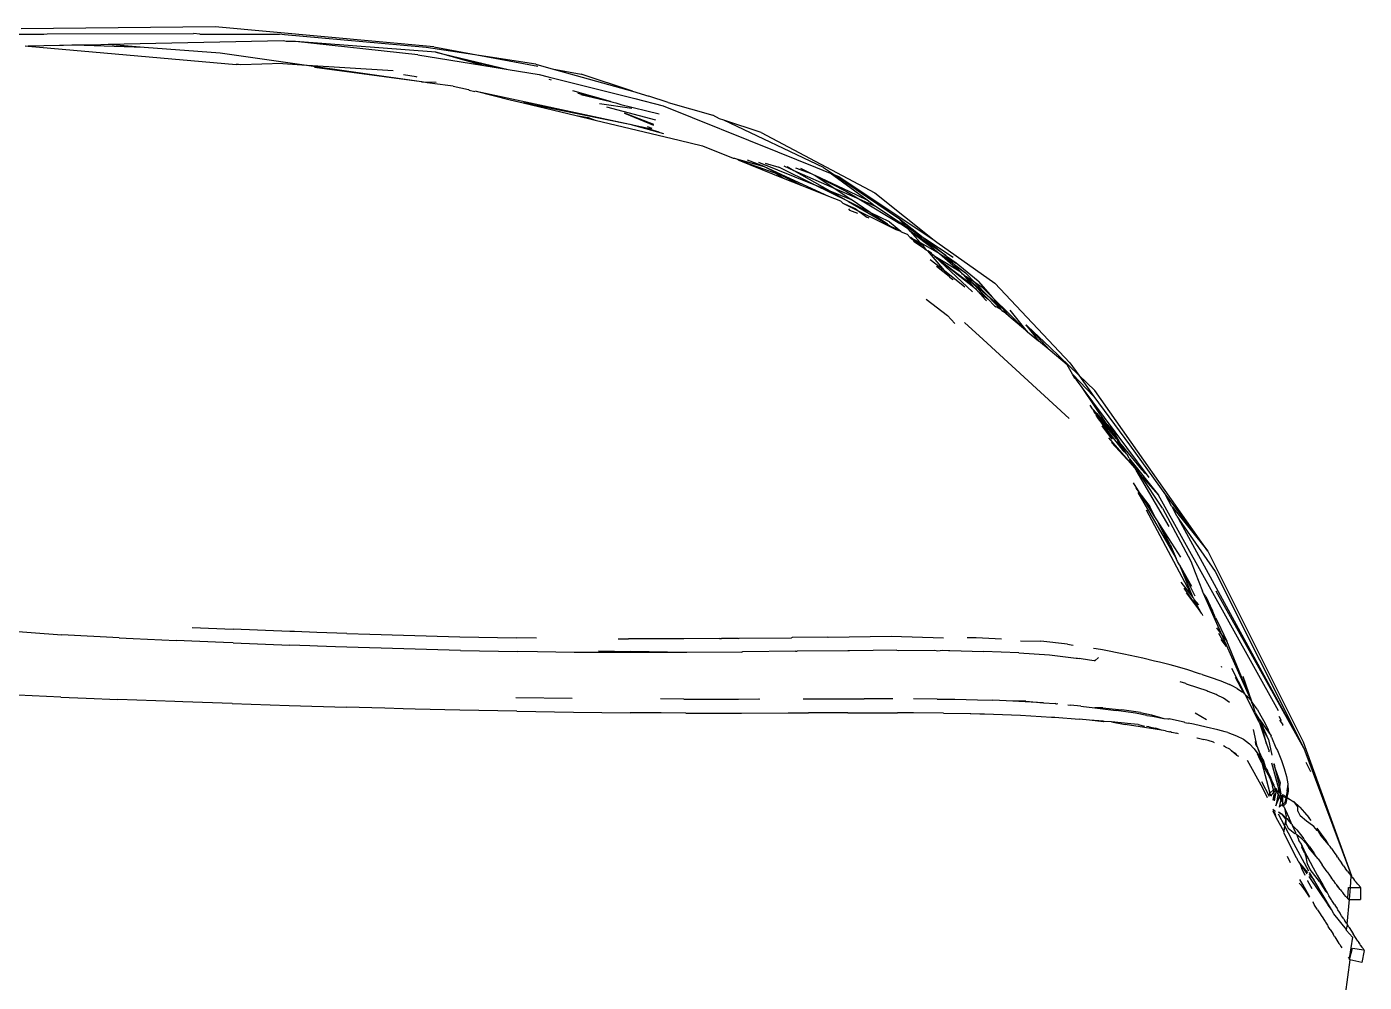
# Model space of a CAD drawing. Header units: millimetres. Extents: x 182 to 575, y -105 to 95.
# Drawn here: x 368.0844 to 368.1818, y -1.7466 to -1.677 of the extents above; entities that cross this region are included whole.
import ezdxf

# ---------------------------------------------------------------- set-up
doc = ezdxf.new("R2010")
doc.units = ezdxf.units.MM
doc.header["$MEASUREMENT"] = 0

# ---------------------------------------------------------------- blocks, each defined once
blk = doc.blocks.new('A$C69b3238c')
for p, q in [((0.901476, 0.549391), (0.917395, 0.550866)), ((0.917395, 0.550866), (0.931525, 0.550712)), ((0.901331, 0.549007), (0.91156, 0.549793)), ((0.902027, 0.549359), (0.905284, 0.549654)), ((0.902643, 0.548828), (0.91156, 0.549793)), ((0.905284, 0.549654), (0.912351, 0.550267)), ((0.91156, 0.549793), (0.912219, 0.549782)), ((0.912219, 0.549782), (0.912429, 0.549839)), ((0.912351, 0.550267), (0.912721, 0.550326)), ((0.912429, 0.549839), (0.925188, 0.549568)), ((0.912852, 0.550326), (0.912721, 0.550326)), ((0.918512, 0.550327), (0.912852, 0.550326)), ((0.918512, 0.550327), (0.918982, 0.550363)), ((0.929635, 0.550344), (0.918982, 0.550363)), ((0.922579, 0.549358), (0.925188, 0.549568)), ((0.922579, 0.549358), (0.927666, 0.549518)), ((0.925188, 0.549568), (0.925732, 0.549559)), ((0.925732, 0.549559), (0.927666, 0.549518)), ((0.927666, 0.549518), (0.927848, 0.549524)), ((0.927848, 0.549524), (0.928443, 0.549502)), ((0.928443, 0.549502), (0.928742, 0.549509)), ((0.928742, 0.549509), (0.931011, 0.549448)), ((0.929885, 0.550329), (0.929635, 0.550344)), ((0.932722, 0.550329), (0.929885, 0.550329)), ((0.897685, 0.548692), (0.893904, 0.547994)), ((0.894039, 0.548131), (0.897685, 0.548692)), ((0.901331, 0.549007), (0.896063, 0.547749)), ((0.901331, 0.549007), (0.896791, 0.547869)), ((0.901476, 0.549391), (0.897685, 0.548692)), ((0.897685, 0.548692), (0.902027, 0.549359)), ((0.897978, 0.548063), (0.901331, 0.549007)), ((0.902643, 0.548828), (0.897978, 0.548063)), ((0.911087, 0.548097), (0.917034, 0.54895)), ((0.931011, 0.549448), (0.915861, 0.548107)), ((0.917034, 0.54895), (0.922579, 0.549358)), ((0.931241, 0.549468), (0.931011, 0.549448)), ((0.892851, 0.5478), (0.887012, 0.546174)), ((0.892851, 0.5478), (0.890734, 0.54741)), ((0.892956, 0.547819), (0.892851, 0.5478)), ((0.894039, 0.548131), (0.892956, 0.547819)), ((0.896063, 0.547749), (0.893799, 0.547378)), ((0.896791, 0.547869), (0.896063, 0.547749)), ((0.897978, 0.548063), (0.896791, 0.547869)), ((0.902369, 0.546843), (0.911087, 0.548097)), ((0.902369, 0.546843), (0.910161, 0.547896)), ((0.911087, 0.548097), (0.904431, 0.547666)), ((0.912466, 0.548186), (0.911087, 0.548097)), ((0.912466, 0.548186), (0.915524, 0.548095)), ((0.915524, 0.548095), (0.915708, 0.548111)), ((0.915708, 0.548111), (0.915861, 0.548107)), ((0.893132, 0.547211), (0.886825, 0.545627)), ((0.887012, 0.546174), (0.890734, 0.54741)), ((0.893101, 0.547042), (0.892924, 0.547)), ((0.893799, 0.547378), (0.893132, 0.547211)), ((0.900446, 0.546583), (0.901961, 0.546787)), ((0.902341, 0.546842), (0.901311, 0.546818)), ((0.901961, 0.546787), (0.902341, 0.546842)), ((0.902369, 0.546843), (0.902341, 0.546842)), ((0.902694, 0.547193), (0.902758, 0.547211)), ((0.902758, 0.547211), (0.903691, 0.547353)), ((0.884399, 0.545358), (0.885802, 0.545812)), ((0.886825, 0.545627), (0.884761, 0.545108)), ((0.887012, 0.546174), (0.885802, 0.545812)), ((0.898394, 0.546173), (0.887193, 0.54376)), ((0.888611, 0.545427), (0.891343, 0.546196)), ((0.890991, 0.546027), (0.888611, 0.545427)), ((0.890768, 0.545919), (0.888611, 0.545427)), ((0.898394, 0.546173), (0.895914, 0.545538)), ((0.898394, 0.546173), (0.898478, 0.546151)), ((0.898888, 0.546249), (0.898478, 0.546151)), ((0.898888, 0.546249), (0.89895, 0.546292)), ((0.900071, 0.546532), (0.89895, 0.546292)), ((0.900071, 0.546532), (0.900446, 0.546583)), ((0.884761, 0.545108), (0.876432, 0.541741)), ((0.884399, 0.545358), (0.88114, 0.54442)), ((0.887861, 0.545207), (0.88506, 0.544521)), ((0.885289, 0.544071), (0.888881, 0.545011)), ((0.889402, 0.545262), (0.88704, 0.544927)), ((0.894254, 0.5452), (0.887193, 0.54376)), ((0.888209, 0.545326), (0.887861, 0.545207)), ((0.888443, 0.54538), (0.888209, 0.545326)), ((0.888611, 0.545427), (0.888443, 0.54538)), ((0.894971, 0.545313), (0.891102, 0.544388)), ((0.894254, 0.5452), (0.894971, 0.545313)), ((0.895914, 0.545538), (0.894971, 0.545313)), ((0.873075, 0.540602), (0.880351, 0.544047)), ((0.87763, 0.543166), (0.880351, 0.544047)), ((0.880351, 0.544047), (0.880659, 0.544147)), ((0.880659, 0.544147), (0.88114, 0.54442)), ((0.889726, 0.544059), (0.883589, 0.542591)), ((0.887193, 0.54376), (0.884746, 0.543076)), ((0.885451, 0.543752), (0.887583, 0.544569)), ((0.887583, 0.544569), (0.885477, 0.5437)), ((0.887193, 0.54376), (0.886326, 0.543583)), ((0.891102, 0.544388), (0.889726, 0.544059)), ((0.890234, 0.544255), (0.889726, 0.544059)), ((0.891102, 0.544388), (0.890234, 0.544255)), ((0.87763, 0.543166), (0.869348, 0.538754)), ((0.886326, 0.543583), (0.885084, 0.543217)), ((0.88594, 0.543596), (0.885594, 0.54347)), ((0.886326, 0.543583), (0.885611, 0.543437)), ((0.876432, 0.541741), (0.873681, 0.540628)), ((0.881904, 0.542188), (0.879675, 0.541299)), ((0.883589, 0.542591), (0.881904, 0.542188)), ((0.877829, 0.541011), (0.873793, 0.539376)), ((0.879263, 0.541135), (0.87602, 0.53984)), ((0.877347, 0.540935), (0.876349, 0.540641)), ((0.879263, 0.541135), (0.876632, 0.540216)), ((0.879424, 0.54123), (0.877413, 0.540674)), ((0.877413, 0.540674), (0.878612, 0.541133)), ((0.879424, 0.54123), (0.879263, 0.541135)), ((0.87957, 0.541283), (0.879424, 0.54123)), ((0.879675, 0.541299), (0.87957, 0.541283)), ((0.871971, 0.539944), (0.865032, 0.535316)), ((0.872285, 0.540068), (0.867542, 0.536859)), ((0.869914, 0.53824), (0.872611, 0.540196)), ((0.871216, 0.538857), (0.8737, 0.540022)), ((0.8737, 0.540022), (0.871403, 0.538852)), ((0.872285, 0.540068), (0.871971, 0.539944)), ((0.875245, 0.540402), (0.872263, 0.539091)), ((0.8737, 0.540022), (0.872263, 0.539091)), ((0.873075, 0.540602), (0.872285, 0.540068)), ((0.873681, 0.540628), (0.872611, 0.540196)), ((0.875245, 0.540402), (0.872626, 0.538903)), ((0.877413, 0.540674), (0.872733, 0.538528)), ((0.873995, 0.540173), (0.8737, 0.540022)), ((0.873793, 0.539376), (0.876349, 0.540641)), ((0.875131, 0.540589), (0.873995, 0.540173)), ((0.874672, 0.540518), (0.873995, 0.540173)), ((0.874672, 0.540518), (0.874749, 0.54053)), ((0.877413, 0.540674), (0.874674, 0.539303)), ((0.87602, 0.53984), (0.874674, 0.539303)), ((0.875969, 0.54072), (0.875245, 0.540402)), ((0.875738, 0.540684), (0.875245, 0.540402)), ((0.87602, 0.53984), (0.876632, 0.540216)), ((0.869914, 0.53824), (0.871216, 0.538857)), ((0.872263, 0.539091), (0.870515, 0.538322)), ((0.871403, 0.538852), (0.870515, 0.538322)), ((0.872263, 0.539091), (0.871077, 0.538276)), ((0.872626, 0.538903), (0.871077, 0.538276)), ((0.871269, 0.538126), (0.873793, 0.539376)), ((0.872626, 0.538903), (0.871269, 0.538126)), ((0.873793, 0.539376), (0.872626, 0.538903)), ((0.874674, 0.539303), (0.872733, 0.538528)), ((0.869348, 0.538754), (0.865032, 0.535316)), ((0.870515, 0.538322), (0.867524, 0.536536)), ((0.871671, 0.538001), (0.867815, 0.536091)), ((0.868226, 0.537065), (0.869383, 0.537824)), ((0.871269, 0.538126), (0.868414, 0.536492)), ((0.870515, 0.538322), (0.869383, 0.537824)), ((0.869383, 0.537824), (0.869914, 0.53824)), ((0.869677, 0.537339), (0.871077, 0.538276)), ((0.869677, 0.537339), (0.871269, 0.538126)), ((0.871671, 0.538001), (0.870771, 0.537629)), ((0.871671, 0.538001), (0.871843, 0.538173)), ((0.872733, 0.538528), (0.871843, 0.538173)), ((0.867542, 0.536859), (0.865697, 0.535404)), ((0.867542, 0.536859), (0.866408, 0.535871)), ((0.867053, 0.536295), (0.868226, 0.537065)), ((0.867053, 0.536295), (0.867542, 0.536859)), ((0.867524, 0.536536), (0.868226, 0.537065)), ((0.868281, 0.536647), (0.869677, 0.537339)), ((0.868414, 0.536492), (0.869677, 0.537339)), ((0.86977, 0.536915), (0.869927, 0.536982)), ((0.870771, 0.537629), (0.869927, 0.536982)), ((0.871186, 0.537512), (0.870618, 0.537273)), ((0.871275, 0.537602), (0.871186, 0.537512)), ((0.866777, 0.535976), (0.864991, 0.534636)), ((0.865697, 0.535404), (0.866408, 0.535871)), ((0.865744, 0.535293), (0.866777, 0.535976)), ((0.866408, 0.535871), (0.865744, 0.535293)), ((0.866056, 0.535143), (0.866777, 0.535976)), ((0.866408, 0.535871), (0.867053, 0.536295)), ((0.866777, 0.535976), (0.8669, 0.536118)), ((0.8669, 0.536118), (0.867524, 0.536536)), ((0.8669, 0.536118), (0.867053, 0.536295)), ((0.867428, 0.535928), (0.867004, 0.53575)), ((0.867452, 0.535974), (0.867428, 0.535928)), ((0.868281, 0.536647), (0.867452, 0.535974)), ((0.867899, 0.536198), (0.867452, 0.535974)), ((0.867815, 0.536091), (0.867452, 0.535974)), ((0.867815, 0.536091), (0.867899, 0.536198)), ((0.868196, 0.536346), (0.867899, 0.536198)), ((0.868414, 0.536492), (0.868196, 0.536346)), ((0.864843, 0.535165), (0.860613, 0.532187)), ((0.863637, 0.534052), (0.865697, 0.535404)), ((0.865697, 0.535404), (0.864168, 0.534198)), ((0.864168, 0.534198), (0.865679, 0.535236)), ((0.866056, 0.535143), (0.864648, 0.534337)), ((0.864938, 0.535253), (0.864843, 0.535165)), ((0.865032, 0.535316), (0.864938, 0.535253)), ((0.865679, 0.535236), (0.864991, 0.534636)), ((0.866776, 0.535502), (0.865613, 0.534617)), ((0.865613, 0.534617), (0.86652, 0.535224)), ((0.865613, 0.534617), (0.865833, 0.534925)), ((0.865679, 0.535236), (0.865744, 0.535293)), ((0.86591, 0.534975), (0.865833, 0.534925)), ((0.866577, 0.535407), (0.86591, 0.534975)), ((0.86591, 0.534975), (0.866056, 0.535143)), ((0.866577, 0.535407), (0.866056, 0.535143)), ((0.866726, 0.535527), (0.866577, 0.535407)), ((0.866776, 0.535502), (0.866726, 0.535527)), ((0.866776, 0.535502), (0.867004, 0.53575)), ((0.864975, 0.534122), (0.862128, 0.531896)), ((0.862236, 0.531559), (0.864975, 0.534122)), ((0.864975, 0.534122), (0.862662, 0.532371)), ((0.864648, 0.534337), (0.863083, 0.532974)), ((0.863083, 0.532974), (0.864975, 0.534122)), ((0.86343, 0.533641), (0.864063, 0.534089)), ((0.864413, 0.534203), (0.863694, 0.533664)), ((0.863876, 0.533896), (0.863924, 0.533923)), ((0.864413, 0.534203), (0.863924, 0.533923)), ((0.863924, 0.533923), (0.864063, 0.534089)), ((0.864063, 0.534089), (0.864086, 0.534105)), ((0.864086, 0.534105), (0.864168, 0.534198)), ((0.864283, 0.533097), (0.865486, 0.534532)), ((0.864648, 0.534337), (0.864413, 0.534203)), ((0.864991, 0.534636), (0.864648, 0.534337)), ((0.864975, 0.534122), (0.865029, 0.534172)), ((0.865029, 0.534172), (0.865203, 0.534305)), ((0.865203, 0.534305), (0.865229, 0.53436)), ((0.865229, 0.53436), (0.865486, 0.534532)), ((0.865575, 0.534589), (0.865486, 0.534532)), ((0.865613, 0.534617), (0.865575, 0.534589)), ((0.861821, 0.53232), (0.86343, 0.533641)), ((0.862735, 0.532944), (0.862056, 0.532235)), ((0.863545, 0.533552), (0.862735, 0.532944)), ((0.864283, 0.533097), (0.862796, 0.531917)), ((0.863015, 0.532914), (0.863083, 0.532974)), ((0.863083, 0.532974), (0.863545, 0.533552)), ((0.863876, 0.533896), (0.86343, 0.533641)), ((0.863694, 0.533664), (0.863545, 0.533552)), ((0.863694, 0.533664), (0.863876, 0.533896)), ((0.86485, 0.533413), (0.863924, 0.532682)), ((0.863924, 0.532682), (0.864283, 0.533097)), ((0.865307, 0.533909), (0.864283, 0.533097)), ((0.860613, 0.532187), (0.855133, 0.526371)), ((0.861821, 0.53232), (0.86077, 0.53115)), ((0.86249, 0.532457), (0.861097, 0.531012)), ((0.86249, 0.532457), (0.86115, 0.531289)), ((0.862056, 0.532235), (0.86115, 0.531289)), ((0.861482, 0.531851), (0.862056, 0.532235)), ((0.862056, 0.532235), (0.862677, 0.532651)), ((0.862128, 0.531896), (0.862831, 0.532754)), ((0.862662, 0.532371), (0.862128, 0.531896)), ((0.862677, 0.532651), (0.86249, 0.532457)), ((0.862831, 0.532754), (0.862677, 0.532651)), ((0.862831, 0.532754), (0.862972, 0.532849)), ((0.862972, 0.532849), (0.863015, 0.532914)), ((0.863839, 0.532583), (0.863631, 0.532451)), ((0.863839, 0.532583), (0.863924, 0.532682)), ((0.858217, 0.52864), (0.86077, 0.53115)), ((0.86077, 0.53115), (0.859415, 0.529643)), ((0.86115, 0.531289), (0.860177, 0.530273)), ((0.86115, 0.531289), (0.86044, 0.53067)), ((0.860642, 0.530539), (0.861097, 0.531012)), ((0.86077, 0.53115), (0.861482, 0.531851)), ((0.861844, 0.531611), (0.861097, 0.531012)), ((0.861297, 0.530958), (0.861844, 0.531611)), ((0.861952, 0.531697), (0.861844, 0.531611)), ((0.86199, 0.531773), (0.861952, 0.531697)), ((0.862128, 0.531896), (0.86199, 0.531773)), ((0.86561, 0.531016), (0.864047, 0.529826)), ((0.858217, 0.52864), (0.85948, 0.530213)), ((0.859415, 0.529643), (0.859982, 0.530117)), ((0.860098, 0.530192), (0.859982, 0.530117)), ((0.860177, 0.530273), (0.860098, 0.530192)), ((0.86044, 0.53067), (0.860177, 0.530273)), ((0.860177, 0.530273), (0.860505, 0.530452)), ((0.860642, 0.530539), (0.860505, 0.530452)), ((0.861205, 0.530899), (0.861297, 0.530958)), ((0.858355, 0.529136), (0.857418, 0.527972)), ((0.858355, 0.529136), (0.858191, 0.529022)), ((0.858217, 0.52864), (0.859415, 0.529643)), ((0.862813, 0.529326), (0.861466, 0.528081)), ((0.863508, 0.529256), (0.864047, 0.529826)), ((0.861466, 0.528081), (0.855198, 0.522332)), ((0.858191, 0.529022), (0.856586, 0.527275)), ((0.856599, 0.52751), (0.858191, 0.529022)), ((0.858217, 0.52864), (0.857418, 0.527972)), ((0.856599, 0.52751), (0.854478, 0.525468)), ((0.855333, 0.526228), (0.856586, 0.527275)), ((0.856586, 0.527275), (0.857418, 0.527972)), ((0.855133, 0.526371), (0.854478, 0.525468)), ((0.854947, 0.525552), (0.855333, 0.526228)), ((0.854478, 0.525468), (0.853333, 0.524366)), ((0.854947, 0.525552), (0.853394, 0.523918)), ((0.854478, 0.525468), (0.853394, 0.523918)), ((0.85465, 0.525133), (0.854781, 0.525261)), ((0.854781, 0.525261), (0.854947, 0.525552)), ((0.845101, 0.512666), (0.853333, 0.524366)), ((0.849367, 0.518018), (0.854232, 0.52457)), ((0.852458, 0.521899), (0.854232, 0.52457)), ((0.854232, 0.52457), (0.85465, 0.525133)), ((0.853394, 0.523918), (0.850805, 0.520406)), ((0.853503, 0.523028), (0.853657, 0.523298)), ((0.851838, 0.520967), (0.853379, 0.522812)), ((0.853165, 0.522687), (0.852108, 0.521373)), ((0.853165, 0.522687), (0.852458, 0.521899)), ((0.853084, 0.522297), (0.852893, 0.522055)), ((0.853238, 0.522566), (0.853084, 0.522297)), ((0.853503, 0.523028), (0.853165, 0.522687)), ((0.853503, 0.523028), (0.853379, 0.522812)), ((0.852893, 0.522055), (0.85127, 0.519998)), ((0.851422, 0.520452), (0.851922, 0.521303)), ((0.852108, 0.521373), (0.851838, 0.520967)), ((0.852458, 0.521899), (0.851922, 0.521303)), ((0.852893, 0.522055), (0.852081, 0.520842)), ((0.852081, 0.520842), (0.852788, 0.521779)), ((0.852108, 0.521373), (0.852458, 0.521899)), ((0.850805, 0.520406), (0.848165, 0.516767)), ((0.851422, 0.520452), (0.849929, 0.518603)), ((0.850413, 0.518732), (0.852298, 0.520923)), ((0.850413, 0.518732), (0.852102, 0.52058)), ((0.851026, 0.519744), (0.851634, 0.520661)), ((0.851026, 0.519744), (0.851422, 0.520452)), ((0.851634, 0.520661), (0.85127, 0.519998)), ((0.851634, 0.520661), (0.851422, 0.520452)), ((0.851706, 0.520782), (0.851634, 0.520661)), ((0.851706, 0.520782), (0.851755, 0.520842)), ((0.851755, 0.520842), (0.851838, 0.520967)), ((0.852081, 0.520842), (0.852061, 0.520821)), ((0.850794, 0.519395), (0.848686, 0.516725)), ((0.850151, 0.518428), (0.850794, 0.519395)), ((0.850413, 0.518732), (0.850794, 0.519395)), ((0.850826, 0.519436), (0.850794, 0.519395)), ((0.850826, 0.519436), (0.850977, 0.519694)), ((0.850977, 0.519694), (0.851026, 0.519744)), ((0.85127, 0.519998), (0.851026, 0.519744)), ((0.847898, 0.514448), (0.850312, 0.51856)), ((0.849929, 0.518603), (0.84962, 0.518282)), ((0.85002, 0.518231), (0.850151, 0.518428)), ((0.850151, 0.518428), (0.850312, 0.51856)), ((0.850312, 0.51856), (0.850413, 0.518732)), ((0.848401, 0.515795), (0.85002, 0.518231)), ((0.848686, 0.516725), (0.85002, 0.518231)), ((0.849945, 0.51674), (0.850511, 0.51763)), ((0.839932, 0.501014), (0.848686, 0.516725)), ((0.848165, 0.516767), (0.845101, 0.512666)), ((0.850178, 0.516935), (0.847398, 0.512123)), ((0.847727, 0.515929), (0.848165, 0.516767)), ((0.84894, 0.515162), (0.849945, 0.51674)), ((0.849945, 0.51674), (0.84932, 0.515911)), ((0.85033, 0.517252), (0.849945, 0.51674)), ((0.84767, 0.515858), (0.845101, 0.512666)), ((0.849571, 0.515667), (0.846171, 0.509269)), ((0.848401, 0.515795), (0.846323, 0.511924)), ((0.847353, 0.515213), (0.84767, 0.515858)), ((0.847727, 0.515929), (0.84767, 0.515858)), ((0.84894, 0.515162), (0.84932, 0.515911)), ((0.838106, 0.498296), (0.847194, 0.514985)), ((0.847194, 0.514985), (0.844544, 0.511168)), ((0.847065, 0.512217), (0.848796, 0.514935)), ((0.847353, 0.515213), (0.847194, 0.514985)), ((0.847398, 0.512123), (0.848796, 0.514935)), ((0.847841, 0.513142), (0.848796, 0.514935)), ((0.848796, 0.514935), (0.84894, 0.515162)), ((0.845101, 0.512666), (0.838137, 0.498772)), ((0.847841, 0.513142), (0.847398, 0.512123)), ((0.846002, 0.50937), (0.847164, 0.511662)), ((0.846323, 0.511924), (0.846008, 0.5111)), ((0.847164, 0.511662), (0.846171, 0.509269)), ((0.847164, 0.511662), (0.846279, 0.510114)), ((0.847164, 0.511662), (0.847304, 0.511907)), ((0.847304, 0.511907), (0.847398, 0.512123)), ((0.844544, 0.511168), (0.838106, 0.498296)), ((0.846008, 0.5111), (0.845487, 0.509738)), ((0.838106, 0.498296), (0.844491, 0.509737)), ((0.844038, 0.506512), (0.845394, 0.509568)), ((0.845236, 0.509344), (0.845394, 0.509568)), ((0.845394, 0.509568), (0.845418, 0.50963)), ((0.845418, 0.50963), (0.845487, 0.509738)), ((0.846839, 0.509963), (0.845837, 0.508532)), ((0.846676, 0.509623), (0.845837, 0.508532)), ((0.847052, 0.510409), (0.846171, 0.509269)), ((0.845236, 0.509344), (0.844757, 0.508321)), ((0.846099, 0.509134), (0.845569, 0.508137)), ((0.846099, 0.509134), (0.845771, 0.508752)), ((0.846099, 0.509134), (0.845837, 0.508532)), ((0.846141, 0.509231), (0.846099, 0.509134)), ((0.846171, 0.509269), (0.846141, 0.509231)), ((0.844531, 0.5078), (0.844363, 0.507478)), ((0.844531, 0.5078), (0.844757, 0.508321)), ((0.845513, 0.508062), (0.845475, 0.50796)), ((0.845569, 0.508137), (0.845513, 0.508062)), ((0.845837, 0.508532), (0.845569, 0.508137)), ((0.844363, 0.507478), (0.843715, 0.506094)), ((0.844317, 0.506681), (0.843764, 0.505713)), ((0.844462, 0.50706), (0.844038, 0.506512)), ((0.90782, 0.506659), (0.906124, 0.506605)), ((0.90782, 0.506659), (0.910004, 0.506737)), ((0.910004, 0.506737), (0.911626, 0.506796)), ((0.911626, 0.506796), (0.911957, 0.506807)), ((0.911957, 0.506807), (0.916092, 0.506968)), ((0.919065, 0.507092), (0.916092, 0.506968)), ((0.932715, 0.506873), (0.928565, 0.50657)), ((0.841919, 0.501731), (0.844038, 0.506512)), ((0.841919, 0.501731), (0.843715, 0.506094)), ((0.844038, 0.506512), (0.843715, 0.506094)), ((0.84414, 0.506218), (0.843764, 0.505713)), ((0.855313, 0.505876), (0.8549, 0.50581)), ((0.855313, 0.505876), (0.857252, 0.506099)), ((0.858736, 0.50612), (0.857252, 0.506099)), ((0.861977, 0.506356), (0.860118, 0.506276)), ((0.862618, 0.506373), (0.861977, 0.506356)), ((0.864334, 0.506309), (0.868162, 0.506438)), ((0.868162, 0.506438), (0.872738, 0.506377)), ((0.872738, 0.506377), (0.872799, 0.506385)), ((0.872799, 0.506385), (0.875362, 0.506367)), ((0.875362, 0.506367), (0.875411, 0.506341)), ((0.879241, 0.506315), (0.875411, 0.506341)), ((0.879295, 0.506297), (0.879241, 0.506315)), ((0.879295, 0.506297), (0.88051, 0.506303)), ((0.880666, 0.506287), (0.88051, 0.506303)), ((0.880666, 0.506287), (0.883262, 0.506268)), ((0.883262, 0.506268), (0.887296, 0.506264)), ((0.888042, 0.506267), (0.887296, 0.506264)), ((0.893991, 0.506317), (0.895459, 0.506335)), ((0.899574, 0.506418), (0.895459, 0.506335)), ((0.903692, 0.506528), (0.899574, 0.506418)), ((0.906124, 0.506605), (0.903692, 0.506528)), ((0.9078, 0.505662), (0.908634, 0.505692)), ((0.908634, 0.505692), (0.909954, 0.505739)), ((0.909954, 0.505739), (0.910508, 0.505759)), ((0.910508, 0.505759), (0.91195, 0.50581)), ((0.916096, 0.505972), (0.91195, 0.50581)), ((0.916096, 0.505972), (0.916783, 0.506)), ((0.916783, 0.506), (0.920237, 0.506144)), ((0.923379, 0.506288), (0.920237, 0.506144)), ((0.924395, 0.506335), (0.923379, 0.506288)), ((0.924395, 0.506335), (0.928565, 0.50657)), ((0.848975, 0.504652), (0.849829, 0.504858)), ((0.849829, 0.504858), (0.851198, 0.505159)), ((0.851198, 0.505159), (0.852773, 0.505463)), ((0.852773, 0.505463), (0.853231, 0.505541)), ((0.853045, 0.504906), (0.853332, 0.504662)), ((0.853231, 0.505541), (0.85342, 0.505573)), ((0.853324, 0.504711), (0.853382, 0.50467)), ((0.853382, 0.50467), (0.853712, 0.504726)), ((0.853712, 0.504726), (0.854464, 0.504838)), ((0.85459, 0.504858), (0.854464, 0.504838)), ((0.854633, 0.504856), (0.85459, 0.504858)), ((0.854681, 0.504872), (0.854633, 0.504856)), ((0.856634, 0.505097), (0.854681, 0.504872)), ((0.858854, 0.505246), (0.856634, 0.505097)), ((0.858854, 0.505246), (0.861435, 0.505358)), ((0.863879, 0.50542), (0.861435, 0.505358)), ((0.863991, 0.505423), (0.863879, 0.50542)), ((0.86442, 0.505434), (0.863991, 0.505423)), ((0.864754, 0.505404), (0.86442, 0.505434)), ((0.865007, 0.505435), (0.864754, 0.505404)), ((0.867644, 0.505413), (0.865007, 0.505435)), ((0.867734, 0.505441), (0.867644, 0.505413)), ((0.867734, 0.505441), (0.871181, 0.505396)), ((0.871181, 0.505396), (0.871252, 0.505396)), ((0.871252, 0.505396), (0.871315, 0.505394)), ((0.871315, 0.505394), (0.875013, 0.505369)), ((0.875119, 0.505368), (0.875013, 0.505369)), ((0.875119, 0.505368), (0.878986, 0.505316)), ((0.879064, 0.505298), (0.878986, 0.505316)), ((0.879064, 0.505298), (0.883034, 0.505279)), ((0.883034, 0.505279), (0.883082, 0.505269)), ((0.883082, 0.505269), (0.887145, 0.505338)), ((0.883082, 0.505269), (0.887157, 0.505264)), ((0.889471, 0.50539), (0.887145, 0.505338)), ((0.887157, 0.505264), (0.891258, 0.505284)), ((0.891258, 0.505284), (0.893917, 0.505318)), ((0.893917, 0.505318), (0.895383, 0.505336)), ((0.89952, 0.50542), (0.895383, 0.505336)), ((0.89952, 0.50542), (0.903657, 0.50553)), ((0.903657, 0.50553), (0.9078, 0.505662)), ((0.842377, 0.502225), (0.843336, 0.504115)), ((0.844067, 0.504191), (0.844101, 0.50425)), ((0.845491, 0.503662), (0.845696, 0.503729)), ((0.845696, 0.503729), (0.846625, 0.504031)), ((0.846625, 0.504031), (0.847569, 0.504297)), ((0.847569, 0.504297), (0.847837, 0.504366)), ((0.847837, 0.504366), (0.848616, 0.504565)), ((0.848616, 0.504565), (0.848975, 0.504652)), ((0.853332, 0.504662), (0.853382, 0.50467)), ((0.842531, 0.503561), (0.841919, 0.501731)), ((0.84309, 0.503472), (0.842503, 0.502345)), ((0.842943, 0.502653), (0.843315, 0.502849)), ((0.843315, 0.502849), (0.843501, 0.502948)), ((0.844151, 0.503217), (0.843501, 0.502948)), ((0.844208, 0.503227), (0.844151, 0.503217)), ((0.84485, 0.503447), (0.844208, 0.503227)), ((0.845491, 0.503662), (0.84485, 0.503447)), ((0.846664, 0.502995), (0.845854, 0.502726)), ((0.846664, 0.502995), (0.846696, 0.503006)), ((0.846696, 0.503006), (0.847109, 0.503135)), ((0.841376, 0.500248), (0.842348, 0.502168)), ((0.842132, 0.501992), (0.841919, 0.501731)), ((0.842208, 0.502036), (0.842132, 0.501992)), ((0.842208, 0.502036), (0.842348, 0.502168)), ((0.842348, 0.502168), (0.842377, 0.502225)), ((0.842377, 0.502225), (0.842446, 0.50226)), ((0.842446, 0.50226), (0.842478, 0.502321)), ((0.842478, 0.502321), (0.842503, 0.502345)), ((0.842503, 0.502345), (0.84259, 0.502396)), ((0.842712, 0.502485), (0.84259, 0.502396)), ((0.842943, 0.502653), (0.842712, 0.502485)), ((0.843522, 0.501631), (0.843959, 0.501937)), ((0.843959, 0.501937), (0.844398, 0.50217)), ((0.844398, 0.50217), (0.844484, 0.502215)), ((0.844484, 0.502215), (0.844513, 0.50223)), ((0.845102, 0.502466), (0.844513, 0.50223)), ((0.845159, 0.502498), (0.845102, 0.502466)), ((0.845854, 0.502726), (0.845159, 0.502498)), ((0.859294, 0.501724), (0.860741, 0.501805)), ((0.861871, 0.501821), (0.860741, 0.501805)), ((0.863522, 0.501862), (0.861871, 0.501821)), ((0.864308, 0.501868), (0.863522, 0.501862)), ((0.864818, 0.501878), (0.864308, 0.501868)), ((0.864818, 0.501878), (0.866542, 0.501888)), ((0.868044, 0.501897), (0.868092, 0.501897)), ((0.868092, 0.501897), (0.868242, 0.501897)), ((0.868242, 0.501897), (0.870126, 0.5019)), ((0.871646, 0.501897), (0.870126, 0.5019)), ((0.873814, 0.501896), (0.871646, 0.501897)), ((0.874572, 0.50189), (0.873814, 0.501896)), ((0.87779, 0.501893), (0.87774, 0.501884)), ((0.879283, 0.501881), (0.87779, 0.501893)), ((0.883271, 0.501885), (0.879283, 0.501881)), ((0.883271, 0.501885), (0.884953, 0.501903)), ((0.895502, 0.502006), (0.891384, 0.501945)), ((0.920327, 0.501692), (0.924491, 0.501846)), ((0.926793, 0.501942), (0.924491, 0.501846)), ((0.928636, 0.50202), (0.926793, 0.501942)), ((0.928636, 0.50202), (0.932812, 0.50221)), ((0.841504, 0.501147), (0.841221, 0.50067)), ((0.841293, 0.500372), (0.841583, 0.500841)), ((0.841583, 0.500841), (0.841376, 0.500248)), ((0.841504, 0.501147), (0.841804, 0.501591)), ((0.84163, 0.500918), (0.841583, 0.500841)), ((0.84163, 0.500918), (0.841775, 0.501309)), ((0.841775, 0.501309), (0.8418, 0.501464)), ((0.8418, 0.501464), (0.84191, 0.501653)), ((0.8418, 0.501464), (0.841804, 0.501591)), ((0.841804, 0.501591), (0.841865, 0.501666)), ((0.841865, 0.501666), (0.841919, 0.501731)), ((0.841865, 0.501666), (0.84191, 0.501653)), ((0.841919, 0.501731), (0.84191, 0.501653)), ((0.846002, 0.500889), (0.84519, 0.500398)), ((0.850005, 0.500893), (0.849189, 0.50073)), ((0.849545, 0.500686), (0.850361, 0.500849)), ((0.850005, 0.500893), (0.851343, 0.501106)), ((0.850361, 0.500849), (0.851757, 0.501053)), ((0.852749, 0.501244), (0.851343, 0.501106)), ((0.853321, 0.501251), (0.851757, 0.501053)), ((0.852749, 0.501244), (0.853321, 0.501251)), ((0.854337, 0.501373), (0.853321, 0.501251)), ((0.854337, 0.501373), (0.855085, 0.501436)), ((0.855279, 0.501463), (0.855085, 0.501436)), ((0.856005, 0.501532), (0.856107, 0.501519)), ((0.856107, 0.501519), (0.856204, 0.50155)), ((0.857059, 0.501596), (0.856204, 0.50155)), ((0.857059, 0.501596), (0.859294, 0.501724)), ((0.858345, 0.501717), (0.857059, 0.501596)), ((0.858345, 0.501717), (0.859294, 0.501724)), ((0.861354, 0.5008), (0.858732, 0.500701)), ((0.861648, 0.500811), (0.861354, 0.5008)), ((0.861688, 0.500806), (0.861648, 0.500811)), ((0.86235, 0.500819), (0.861688, 0.500806)), ((0.862394, 0.500827), (0.86235, 0.500819)), ((0.864357, 0.500858), (0.862394, 0.500827)), ((0.864357, 0.500858), (0.866526, 0.500871)), ((0.866526, 0.500871), (0.867443, 0.500876)), ((0.867443, 0.500876), (0.867694, 0.500877)), ((0.871315, 0.500877), (0.867694, 0.500877)), ((0.871315, 0.500877), (0.874174, 0.500871)), ((0.875131, 0.500868), (0.874174, 0.500871)), ((0.875658, 0.500867), (0.875131, 0.500868)), ((0.879072, 0.500861), (0.875658, 0.500867)), ((0.883105, 0.500865), (0.879072, 0.500861)), ((0.883105, 0.500865), (0.884911, 0.500873)), ((0.884911, 0.500873), (0.885739, 0.500877)), ((0.885739, 0.500877), (0.887181, 0.500884)), ((0.891286, 0.500925), (0.887181, 0.500884)), ((0.895429, 0.500987), (0.891286, 0.500925)), ((0.895429, 0.500987), (0.899571, 0.50107)), ((0.899571, 0.50107), (0.902827, 0.50115)), ((0.902827, 0.50115), (0.903715, 0.501172)), ((0.903715, 0.501172), (0.905047, 0.501209)), ((0.905047, 0.501209), (0.907853, 0.501288)), ((0.912011, 0.501415), (0.907853, 0.501288)), ((0.916162, 0.50155), (0.912011, 0.501415)), ((0.916162, 0.50155), (0.919745, 0.501672)), ((0.919745, 0.501672), (0.920327, 0.501692)), ((0.839617, 0.49995), (0.839633, 0.500004)), ((0.839851, 0.50031), (0.839633, 0.500004)), ((0.839719, 0.500295), (0.839886, 0.500617)), ((0.839854, 0.500344), (0.839851, 0.50031)), ((0.840679, 0.498935), (0.841293, 0.500372)), ((0.840943, 0.500159), (0.840685, 0.499637)), ((0.841324, 0.500149), (0.840805, 0.498608)), ((0.841293, 0.500372), (0.840856, 0.499742)), ((0.841221, 0.50067), (0.840943, 0.500159)), ((0.841115, 0.499738), (0.841324, 0.500149)), ((0.841324, 0.500149), (0.841376, 0.500248)), ((0.844368, 0.49964), (0.845209, 0.49984)), ((0.845209, 0.49984), (0.846146, 0.500055)), ((0.846146, 0.500055), (0.846522, 0.500127)), ((0.846758, 0.50018), (0.846522, 0.500127)), ((0.846758, 0.50018), (0.846802, 0.500191)), ((0.846802, 0.500191), (0.847166, 0.500266)), ((0.847166, 0.500266), (0.847913, 0.500452)), ((0.847997, 0.500432), (0.847913, 0.500452)), ((0.848287, 0.500475), (0.847997, 0.500432)), ((0.849189, 0.50073), (0.848287, 0.500475)), ((0.849111, 0.50064), (0.848287, 0.500475)), ((0.848457, 0.499608), (0.849713, 0.499818)), ((0.849359, 0.499863), (0.848909, 0.49975)), ((0.849545, 0.500686), (0.849111, 0.50064)), ((0.849359, 0.499863), (0.84955, 0.499893)), ((0.850175, 0.500026), (0.849694, 0.499916)), ((0.849713, 0.499818), (0.851119, 0.500024)), ((0.850175, 0.500026), (0.850695, 0.500075)), ((0.850695, 0.500075), (0.852106, 0.500214)), ((0.852106, 0.500214), (0.851119, 0.500024)), ((0.852106, 0.500214), (0.852611, 0.500255)), ((0.852611, 0.500255), (0.852695, 0.500223)), ((0.852688, 0.500261), (0.853712, 0.500345)), ((0.852695, 0.500223), (0.853712, 0.500345)), ((0.853712, 0.500345), (0.854474, 0.500409)), ((0.85624, 0.500552), (0.854474, 0.500409)), ((0.856467, 0.500571), (0.85624, 0.500552)), ((0.858732, 0.500701), (0.856467, 0.500571)), ((0.840447, 0.499104), (0.840126, 0.498332)), ((0.840679, 0.498935), (0.840416, 0.497803)), ((0.840447, 0.499104), (0.840493, 0.49913)), ((0.840856, 0.499742), (0.840487, 0.499193)), ((0.840487, 0.499193), (0.840685, 0.499637)), ((0.840487, 0.499193), (0.840493, 0.49913)), ((0.841115, 0.499738), (0.840679, 0.498935)), ((0.840805, 0.498608), (0.841115, 0.499738)), ((0.84179, 0.499664), (0.841514, 0.49842)), ((0.842481, 0.498947), (0.842066, 0.498631)), ((0.842996, 0.499208), (0.842481, 0.498947)), ((0.843628, 0.499437), (0.842996, 0.499208)), ((0.843628, 0.499437), (0.843826, 0.499492)), ((0.843826, 0.499492), (0.844368, 0.49964)), ((0.844681, 0.49875), (0.84507, 0.498852)), ((0.84507, 0.498852), (0.845386, 0.498944)), ((0.845856, 0.499051), (0.845386, 0.498944)), ((0.84588, 0.499061), (0.845856, 0.499051)), ((0.847215, 0.499358), (0.847337, 0.499399)), ((0.847704, 0.499468), (0.847337, 0.499399)), ((0.847762, 0.499481), (0.847704, 0.499468)), ((0.847762, 0.499481), (0.847804, 0.499486)), ((0.847804, 0.499486), (0.847866, 0.499505)), ((0.848169, 0.499566), (0.847866, 0.499505)), ((0.848169, 0.499566), (0.848457, 0.499608)), ((0.848457, 0.499608), (0.848909, 0.49975)), ((0.838137, 0.498772), (0.834616, 0.489009)), ((0.838106, 0.498296), (0.834616, 0.489009)), ((0.840017, 0.49813), (0.839727, 0.497403)), ((0.840126, 0.498332), (0.840017, 0.49813)), ((0.840805, 0.498608), (0.840623, 0.498085)), ((0.84065, 0.498043), (0.840623, 0.498085)), ((0.84115, 0.497626), (0.841404, 0.498181)), ((0.841404, 0.498181), (0.84124, 0.497546)), ((0.841505, 0.497885), (0.841373, 0.497674)), ((0.841404, 0.498181), (0.841445, 0.498338)), ((0.841521, 0.497984), (0.841417, 0.49784)), ((0.841445, 0.498338), (0.841472, 0.498398)), ((0.841472, 0.498398), (0.841514, 0.49842)), ((0.841619, 0.498595), (0.841514, 0.49842)), ((0.84172, 0.498262), (0.841521, 0.497984)), ((0.841651, 0.498801), (0.841619, 0.498595)), ((0.842066, 0.498631), (0.84172, 0.498262)), ((0.842993, 0.497787), (0.843363, 0.498114)), ((0.843101, 0.497942), (0.842993, 0.497787)), ((0.843363, 0.498114), (0.843101, 0.497942)), ((0.843514, 0.498256), (0.843363, 0.498114)), ((0.84382, 0.498396), (0.843514, 0.498256)), ((0.84382, 0.498396), (0.843946, 0.498475)), ((0.844681, 0.49875), (0.844634, 0.498715)), ((0.837576, 0.496582), (0.837934, 0.497254)), ((0.839727, 0.497403), (0.83953, 0.496822)), ((0.839906, 0.495331), (0.840423, 0.497217)), ((0.840307, 0.497178), (0.840201, 0.496874)), ((0.840268, 0.497165), (0.840201, 0.496874)), ((0.841158, 0.49723), (0.840585, 0.495034)), ((0.840869, 0.496881), (0.841042, 0.497427)), ((0.840869, 0.496881), (0.841137, 0.497376)), ((0.841158, 0.49723), (0.840918, 0.496761)), ((0.841042, 0.497427), (0.84115, 0.497626)), ((0.84222, 0.497425), (0.841109, 0.495414)), ((0.84124, 0.497546), (0.841137, 0.497376)), ((0.841172, 0.497258), (0.841158, 0.49723)), ((0.841172, 0.497258), (0.841373, 0.497674)), ((0.84124, 0.497546), (0.841172, 0.497258)), ((0.841417, 0.49784), (0.84124, 0.497546)), ((0.842911, 0.497739), (0.842868, 0.497719)), ((0.842993, 0.497787), (0.842911, 0.497739)), ((0.839355, 0.496247), (0.839251, 0.495715)), ((0.83953, 0.496822), (0.839355, 0.496247)), ((0.840201, 0.496874), (0.839819, 0.495777)), ((0.840201, 0.496874), (0.839877, 0.495477)), ((0.840293, 0.495618), (0.840492, 0.496115)), ((0.840543, 0.496081), (0.840293, 0.495618)), ((0.840543, 0.496081), (0.840388, 0.495566)), ((0.840692, 0.496522), (0.840492, 0.496115)), ((0.840553, 0.496116), (0.840543, 0.496081)), ((0.840553, 0.496116), (0.840606, 0.496198)), ((0.840918, 0.496761), (0.840606, 0.496198)), ((0.840606, 0.496198), (0.840692, 0.496522)), ((0.840692, 0.496522), (0.840752, 0.496699)), ((0.840752, 0.496699), (0.840869, 0.496881)), ((0.839225, 0.495164), (0.839232, 0.495687)), ((0.839308, 0.494718), (0.839225, 0.495164)), ((0.839251, 0.495715), (0.839232, 0.495687)), ((0.839309, 0.495206), (0.839232, 0.495687)), ((0.839309, 0.495206), (0.839391, 0.494772)), ((0.839877, 0.495477), (0.839762, 0.494977)), ((0.83979, 0.494911), (0.839762, 0.494977)), ((0.83979, 0.494911), (0.839906, 0.495331)), ((0.839819, 0.495777), (0.839877, 0.495477)), ((0.839862, 0.494749), (0.839977, 0.494964)), ((0.839877, 0.495477), (0.839906, 0.495331)), ((0.839977, 0.494964), (0.839906, 0.495331)), ((0.839977, 0.494964), (0.840021, 0.49506)), ((0.839977, 0.494964), (0.840144, 0.494106)), ((0.840021, 0.49506), (0.84007, 0.495211)), ((0.84007, 0.495211), (0.840099, 0.495273)), ((0.84007, 0.495211), (0.840106, 0.495235)), ((0.840089, 0.49533), (0.840171, 0.495376)), ((0.840089, 0.49533), (0.840099, 0.495273)), ((0.840099, 0.495273), (0.840106, 0.495235)), ((0.840106, 0.495235), (0.84025, 0.494467)), ((0.840106, 0.495235), (0.840206, 0.495193)), ((0.840171, 0.495376), (0.840293, 0.495618)), ((0.840171, 0.495376), (0.840316, 0.495256)), ((0.840171, 0.495376), (0.840206, 0.495193)), ((0.840206, 0.495193), (0.840282, 0.495103)), ((0.840256, 0.494984), (0.840277, 0.495016)), ((0.840256, 0.494984), (0.840256, 0.49493)), ((0.840277, 0.495016), (0.840282, 0.495103)), ((0.840282, 0.495103), (0.840316, 0.495256)), ((0.840282, 0.495103), (0.840465, 0.494889)), ((0.840316, 0.495256), (0.840379, 0.495542)), ((0.840316, 0.495256), (0.840585, 0.495034)), ((0.840388, 0.495566), (0.840379, 0.495542)), ((0.840585, 0.495034), (0.840537, 0.494841)), ((0.840622, 0.494795), (0.840585, 0.495034)), ((0.841181, 0.495865), (0.840622, 0.494795)), ((0.841109, 0.495414), (0.840768, 0.494716)), ((0.838392, 0.493994), (0.838043, 0.493613)), ((0.838834, 0.494407), (0.838392, 0.493994)), ((0.838526, 0.493714), (0.838537, 0.494029)), ((0.838537, 0.494029), (0.838834, 0.494407)), ((0.838875, 0.49442), (0.838834, 0.494407)), ((0.839308, 0.494718), (0.838875, 0.49442)), ((0.838875, 0.49442), (0.839321, 0.49465)), ((0.839391, 0.494772), (0.839308, 0.494718)), ((0.839321, 0.49465), (0.839308, 0.494718)), ((0.839321, 0.49465), (0.839406, 0.494694)), ((0.839386, 0.494301), (0.839321, 0.49465)), ((0.839386, 0.494301), (0.839566, 0.494094)), ((0.839645, 0.494938), (0.839391, 0.494772)), ((0.839391, 0.494772), (0.839406, 0.494694)), ((0.839406, 0.494694), (0.839646, 0.494818)), ((0.839406, 0.494694), (0.839472, 0.494344)), ((0.839533, 0.494002), (0.839449, 0.493835)), ((0.839472, 0.494344), (0.839605, 0.494234)), ((0.839533, 0.494002), (0.839552, 0.494041)), ((0.839552, 0.494041), (0.839566, 0.494094)), ((0.839566, 0.494094), (0.839605, 0.494234)), ((0.839566, 0.494094), (0.839656, 0.49407)), ((0.839605, 0.494234), (0.839653, 0.494287)), ((0.839605, 0.494234), (0.839654, 0.494193)), ((0.839645, 0.494938), (0.839646, 0.494818)), ((0.839646, 0.494818), (0.839727, 0.49486)), ((0.839646, 0.494818), (0.839651, 0.494405)), ((0.839651, 0.494405), (0.839747, 0.494755)), ((0.839651, 0.494405), (0.839782, 0.494572)), ((0.839651, 0.494405), (0.839653, 0.494287)), ((0.839653, 0.494287), (0.839654, 0.494193)), ((0.839654, 0.494193), (0.839656, 0.49407)), ((0.839654, 0.494193), (0.839891, 0.493997)), ((0.839727, 0.49486), (0.839747, 0.494755)), ((0.839747, 0.494755), (0.83979, 0.494911)), ((0.839747, 0.494755), (0.839782, 0.494572)), ((0.839782, 0.494572), (0.839862, 0.494749)), ((0.839782, 0.494572), (0.839891, 0.493997)), ((0.839862, 0.494749), (0.83979, 0.494911)), ((0.840144, 0.494106), (0.839862, 0.494749)), ((0.840256, 0.49493), (0.84025, 0.494467)), ((0.840333, 0.494523), (0.840256, 0.49493)), ((0.840465, 0.494889), (0.840466, 0.494814)), ((0.837562, 0.493022), (0.837739, 0.493246)), ((0.838043, 0.493613), (0.837739, 0.493246)), ((0.837893, 0.492992), (0.838359, 0.493377)), ((0.838526, 0.493714), (0.838359, 0.493377)), ((0.838987, 0.492802), (0.839261, 0.493102)), ((0.839051, 0.492946), (0.839166, 0.493195)), ((0.839449, 0.493835), (0.839166, 0.493195)), ((0.839261, 0.493102), (0.839399, 0.493231)), ((0.839373, 0.49339), (0.839449, 0.493835)), ((0.839373, 0.49339), (0.839399, 0.493231)), ((0.839409, 0.49314), (0.839398, 0.492825)), ((0.839399, 0.493231), (0.839699, 0.493511)), ((0.839399, 0.493231), (0.839409, 0.49314)), ((0.839409, 0.49314), (0.839699, 0.493511)), ((0.839409, 0.49314), (0.839495, 0.492639)), ((0.839955, 0.493519), (0.839495, 0.492639)), ((0.840132, 0.493282), (0.839561, 0.492238)), ((0.839741, 0.493524), (0.839699, 0.493511)), ((0.839946, 0.493673), (0.839741, 0.493524)), ((0.839741, 0.493524), (0.839935, 0.493649)), ((0.840203, 0.493556), (0.840132, 0.493282)), ((0.840256, 0.493528), (0.840132, 0.493282)), ((0.840237, 0.493625), (0.840203, 0.493556)), ((0.840264, 0.493789), (0.840214, 0.493745)), ((0.840214, 0.493745), (0.840237, 0.493625)), ((0.840237, 0.493625), (0.840256, 0.493528)), ((0.840338, 0.49369), (0.840256, 0.493528)), ((0.840356, 0.49387), (0.840285, 0.493808)), ((0.840338, 0.49369), (0.840285, 0.493808)), ((0.83683, 0.49204), (0.836497, 0.491575)), ((0.837146, 0.492473), (0.83683, 0.49204)), ((0.837061, 0.492245), (0.836859, 0.491926)), ((0.837061, 0.492245), (0.837119, 0.492311)), ((0.837119, 0.492311), (0.837372, 0.492596)), ((0.837372, 0.492596), (0.837455, 0.492659)), ((0.837455, 0.492659), (0.837893, 0.492992)), ((0.838609, 0.492355), (0.838331, 0.492001)), ((0.838609, 0.492355), (0.838929, 0.492673)), ((0.838668, 0.492072), (0.838641, 0.492007)), ((0.839572, 0.49217), (0.838646, 0.490335)), ((0.838668, 0.492072), (0.838677, 0.492129)), ((0.838668, 0.492072), (0.83876, 0.492097)), ((0.838677, 0.492129), (0.838929, 0.492673)), ((0.839229, 0.492486), (0.83876, 0.492097)), ((0.838913, 0.492721), (0.838987, 0.492802)), ((0.838929, 0.492673), (0.838913, 0.492721)), ((0.839495, 0.492639), (0.838966, 0.491626)), ((0.838987, 0.492802), (0.839051, 0.492946)), ((0.839398, 0.492825), (0.839229, 0.492486)), ((0.839495, 0.492639), (0.839561, 0.492238)), ((0.839561, 0.492238), (0.839572, 0.49217)), ((0.83609, 0.49099), (0.83619, 0.491135)), ((0.83632, 0.491296), (0.83619, 0.491135)), ((0.836859, 0.491926), (0.83632, 0.491296)), ((0.836497, 0.491575), (0.83632, 0.491296)), ((0.837702, 0.491151), (0.837368, 0.490684)), ((0.837702, 0.491151), (0.838068, 0.491654)), ((0.837932, 0.491354), (0.837729, 0.491035)), ((0.83773, 0.489349), (0.838966, 0.491626)), ((0.837932, 0.491354), (0.83824, 0.491703)), ((0.838027, 0.49064), (0.838244, 0.4911)), ((0.838327, 0.491381), (0.838097, 0.490904)), ((0.838331, 0.492001), (0.838107, 0.491705)), ((0.83824, 0.491703), (0.838608, 0.491982)), ((0.838327, 0.491381), (0.838244, 0.4911)), ((0.838327, 0.491381), (0.838469, 0.491583)), ((0.838608, 0.491982), (0.838469, 0.491583)), ((0.838641, 0.492007), (0.838608, 0.491982)), ((0.835518, 0.490173), (0.835352, 0.489939)), ((0.835654, 0.490368), (0.835518, 0.490173)), ((0.835654, 0.490368), (0.835699, 0.490432)), ((0.835888, 0.490702), (0.835699, 0.490432)), ((0.83609, 0.49099), (0.835888, 0.490702)), ((0.836961, 0.490099), (0.836758, 0.489811)), ((0.837061, 0.490245), (0.836961, 0.490099)), ((0.837061, 0.490245), (0.83719, 0.490404)), ((0.83719, 0.490404), (0.837729, 0.491035)), ((0.83719, 0.490404), (0.837368, 0.490684)), ((0.83787, 0.490447), (0.837645, 0.490006)), ((0.837831, 0.489866), (0.837913, 0.490238)), ((0.838097, 0.490904), (0.83787, 0.490447)), ((0.838027, 0.49064), (0.837913, 0.490238)), ((0.838513, 0.490088), (0.838487, 0.490019)), ((0.838549, 0.490141), (0.838513, 0.490088)), ((0.838611, 0.490289), (0.838549, 0.490141)), ((0.838646, 0.490335), (0.838611, 0.490289)), ((0.839068, 0.489959), (0.839285, 0.490418)), ((0.834794, 0.489176), (0.834681, 0.489028)), ((0.834918, 0.489341), (0.834794, 0.489176)), ((0.834918, 0.489341), (0.835052, 0.489523)), ((0.835196, 0.489721), (0.835052, 0.489523)), ((0.835196, 0.489721), (0.835352, 0.489939)), ((0.836389, 0.489282), (0.836229, 0.489058)), ((0.836389, 0.489282), (0.836758, 0.489811)), ((0.837423, 0.489587), (0.837127, 0.489044)), ((0.837288, 0.489023), (0.837634, 0.489466)), ((0.83738, 0.488704), (0.837678, 0.489255)), ((0.837706, 0.489124), (0.83738, 0.488704)), ((0.837645, 0.490006), (0.837423, 0.489587)), ((0.837634, 0.489466), (0.837831, 0.489866)), ((0.838382, 0.489894), (0.837807, 0.489255)), ((0.838382, 0.489894), (0.837825, 0.489233)), ((0.838382, 0.489894), (0.837886, 0.489159)), ((0.837988, 0.489035), (0.838243, 0.489535)), ((0.838382, 0.489894), (0.838243, 0.489535)), ((0.838487, 0.490019), (0.838382, 0.489894)), ((0.833971, 0.488159), (0.833967, 0.487278)), ((0.833971, 0.488159), (0.833988, 0.488182)), ((0.834696, 0.488154), (0.833971, 0.488159)), ((0.833988, 0.488182), (0.834018, 0.488233)), ((0.833997, 0.488206), (0.833988, 0.488182)), ((0.834018, 0.488233), (0.833997, 0.488206)), ((0.834018, 0.488233), (0.834061, 0.488269)), ((0.834075, 0.488297), (0.834061, 0.488269)), ((0.834159, 0.488383), (0.834075, 0.488297)), ((0.834159, 0.488383), (0.834292, 0.488541)), ((0.834398, 0.48867), (0.834292, 0.488541)), ((0.834483, 0.488775), (0.834398, 0.48867)), ((0.834582, 0.4889), (0.834483, 0.488775)), ((0.834582, 0.4889), (0.834639, 0.48897)), ((0.834681, 0.489028), (0.834616, 0.489009)), ((0.834616, 0.489009), (0.834639, 0.48897)), ((0.834696, 0.488154), (0.834639, 0.48897)), ((0.834854, 0.488153), (0.834696, 0.488154)), ((0.83478, 0.487268), (0.834696, 0.488154)), ((0.834888, 0.487341), (0.834854, 0.488153)), ((0.835452, 0.488008), (0.835551, 0.488136)), ((0.835551, 0.488136), (0.835664, 0.488284)), ((0.83557, 0.488153), (0.835551, 0.488136)), ((0.835664, 0.488284), (0.83557, 0.488153)), ((0.835764, 0.488402), (0.835664, 0.488284)), ((0.835764, 0.488402), (0.835788, 0.48845)), ((0.835788, 0.48845), (0.835922, 0.488632)), ((0.835922, 0.488632), (0.836074, 0.488841)), ((0.836229, 0.489058), (0.836074, 0.488841)), ((0.836093, 0.486548), (0.83738, 0.488704)), ((0.837743, 0.488948), (0.836336, 0.486865)), ((0.8367, 0.488291), (0.836367, 0.487731)), ((0.836727, 0.488229), (0.836517, 0.487883)), ((0.837127, 0.489044), (0.8367, 0.488291)), ((0.836954, 0.488598), (0.836727, 0.488229)), ((0.836954, 0.488598), (0.837288, 0.489023)), ((0.837711, 0.489098), (0.83738, 0.488704)), ((0.83749, 0.488061), (0.837816, 0.488605)), ((0.837738, 0.487605), (0.838168, 0.488361)), ((0.837816, 0.488605), (0.837802, 0.488671)), ((0.838326, 0.488337), (0.837993, 0.487913)), ((0.838168, 0.488361), (0.838377, 0.488746)), ((0.838326, 0.488337), (0.838425, 0.488464)), ((0.83478, 0.487268), (0.833967, 0.487278)), ((0.834841, 0.487267), (0.83478, 0.487268)), ((0.834948, 0.485476), (0.83478, 0.487268)), ((0.834841, 0.487267), (0.834867, 0.487313)), ((0.834858, 0.48729), (0.834841, 0.487267)), ((0.834888, 0.487341), (0.834858, 0.48729)), ((0.834867, 0.487313), (0.834858, 0.48729)), ((0.834888, 0.487341), (0.834867, 0.487313)), ((0.834931, 0.487377), (0.834888, 0.487341)), ((0.834945, 0.487404), (0.834931, 0.487377)), ((0.83503, 0.487492), (0.834945, 0.487404)), ((0.83503, 0.487492), (0.835163, 0.48765)), ((0.835163, 0.48765), (0.835268, 0.487778)), ((0.835316, 0.487837), (0.835268, 0.487778)), ((0.835316, 0.487837), (0.835353, 0.487883)), ((0.835452, 0.488008), (0.835353, 0.487883)), ((0.835865, 0.48691), (0.836059, 0.487212)), ((0.836059, 0.487212), (0.83608, 0.487264)), ((0.83608, 0.487264), (0.83628, 0.487539)), ((0.836367, 0.487731), (0.83628, 0.487539)), ((0.836367, 0.487731), (0.836517, 0.487883)), ((0.837738, 0.487605), (0.83768, 0.487507)), ((0.837766, 0.487544), (0.837703, 0.48744)), ((0.837993, 0.487913), (0.837766, 0.487544)), ((0.834985, 0.485081), (0.835907, 0.486237)), ((0.835342, 0.486097), (0.835439, 0.486248)), ((0.835439, 0.486248), (0.835456, 0.486274)), ((0.835456, 0.486274), (0.835506, 0.486352)), ((0.835506, 0.486352), (0.83561, 0.486516)), ((0.83561, 0.486516), (0.83568, 0.486624)), ((0.835788, 0.486797), (0.83568, 0.486624)), ((0.835865, 0.48691), (0.835788, 0.486797)), ((0.835907, 0.486237), (0.836093, 0.486548)), ((0.836093, 0.486548), (0.836336, 0.486865)), ((0.836904, 0.486225), (0.836827, 0.486113)), ((0.837098, 0.486528), (0.836904, 0.486225)), ((0.837098, 0.486528), (0.837121, 0.486582)), ((0.837121, 0.486582), (0.837319, 0.486854)), ((0.837319, 0.486854), (0.837407, 0.487047)), ((0.837407, 0.487047), (0.837319, 0.486854)), ((0.837451, 0.487122), (0.837407, 0.487047)), ((0.834796, 0.485236), (0.834498, 0.484765)), ((0.834824, 0.485276), (0.834796, 0.485236)), ((0.834824, 0.485276), (0.834918, 0.485428)), ((0.834948, 0.485476), (0.834918, 0.485428)), ((0.834985, 0.485081), (0.834918, 0.485428)), ((0.834996, 0.485549), (0.834948, 0.485476)), ((0.834996, 0.485549), (0.835049, 0.485635)), ((0.835049, 0.485635), (0.835134, 0.485766)), ((0.83519, 0.485857), (0.835134, 0.485766)), ((0.83519, 0.485857), (0.835281, 0.485999)), ((0.835281, 0.485999), (0.835342, 0.486097)), ((0.836229, 0.485173), (0.83632, 0.485315)), ((0.836381, 0.485412), (0.83632, 0.485315)), ((0.836478, 0.485564), (0.836381, 0.485412)), ((0.836514, 0.48562), (0.836478, 0.485564)), ((0.836545, 0.485667), (0.836514, 0.48562)), ((0.836649, 0.485832), (0.836545, 0.485667)), ((0.83672, 0.485939), (0.836649, 0.485832)), ((0.836827, 0.486113), (0.83672, 0.485939)), ((0.834161, 0.484248), (0.834099, 0.484149)), ((0.834161, 0.484248), (0.834287, 0.484438)), ((0.834287, 0.484438), (0.834331, 0.484507)), ((0.834331, 0.484507), (0.834498, 0.484765)), ((0.834548, 0.484532), (0.834991, 0.485021)), ((0.834548, 0.484532), (0.834799, 0.482967)), ((0.834991, 0.485021), (0.834985, 0.485081)), ((0.835835, 0.484551), (0.835538, 0.484082)), ((0.835835, 0.484551), (0.835863, 0.484592)), ((0.835863, 0.484592), (0.835957, 0.484744)), ((0.836035, 0.484865), (0.835957, 0.484744)), ((0.836088, 0.484951), (0.836035, 0.484865)), ((0.836173, 0.485082), (0.836088, 0.484951)), ((0.836173, 0.485082), (0.836229, 0.485173)), ((0.833696, 0.483567), (0.833723, 0.483601)), ((0.833696, 0.483567), (0.833861, 0.482687)), ((0.834542, 0.483732), (0.833723, 0.483601)), ((0.83376, 0.483652), (0.833723, 0.483601)), ((0.833723, 0.483601), (0.833736, 0.483636)), ((0.833736, 0.483636), (0.83376, 0.483652)), ((0.833782, 0.483699), (0.83376, 0.483652)), ((0.833782, 0.483699), (0.833832, 0.483753)), ((0.833832, 0.483753), (0.833863, 0.483814)), ((0.833958, 0.483936), (0.833863, 0.483814)), ((0.833958, 0.483936), (0.834001, 0.484011)), ((0.834001, 0.484011), (0.834099, 0.484149)), ((0.834762, 0.482916), (0.834542, 0.483732)), ((0.835371, 0.483822), (0.835328, 0.483757)), ((0.835485, 0.484), (0.835371, 0.483822)), ((0.835485, 0.484), (0.835538, 0.484082)), ((0.833861, 0.482687), (0.834735, 0.482882)), ((0.834735, 0.482882), (0.834762, 0.482916)), ((0.834735, 0.482882), (0.835399, 0.478061)), ((0.834799, 0.482967), (0.834762, 0.482916)), ((0.834871, 0.483068), (0.834799, 0.482967))]:
    blk.add_line(p, q)

msp = doc.modelspace()

# ---------------------------------------------------------------- block references
at = {"xscale": -1}
msp.add_blockref('A$C69b3238c', (369.015536, -2.227842), dxfattribs=at)

doc.saveas('drawing.dxf')
